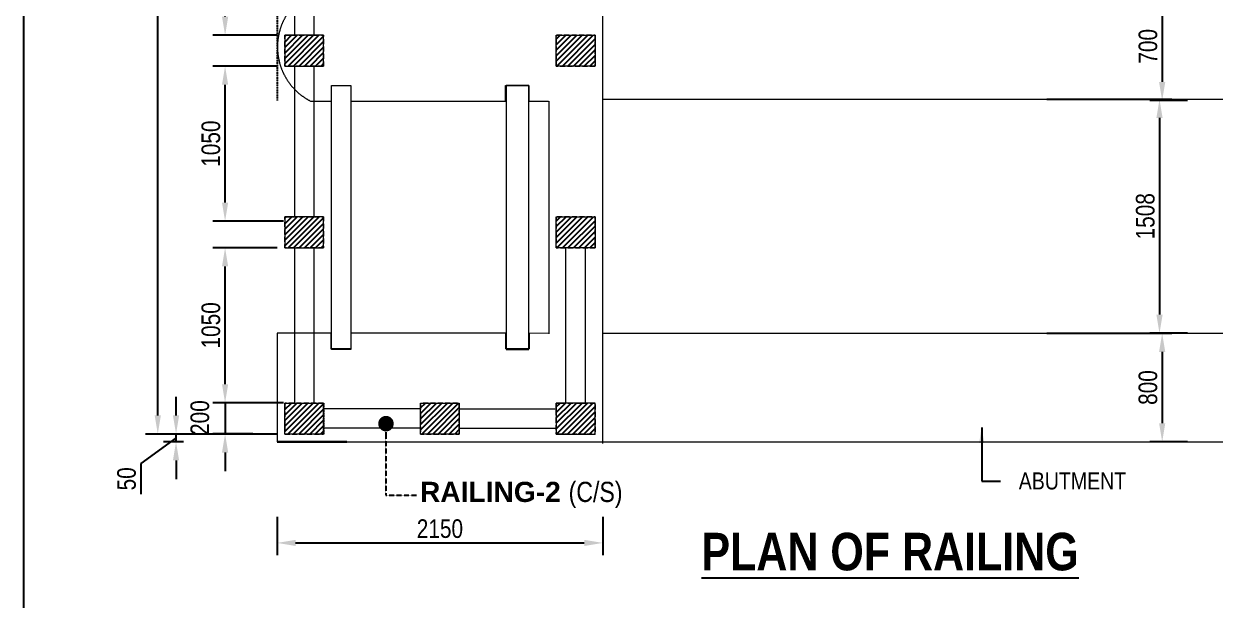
# Model space of a CAD drawing. Extents: x -119161 to 3778985, y -718511 to -30958.
# Drawn here: x 3561659 to 3569338, y -270957 to -267241 of the extents above; entities that cross this region are included whole.
import ezdxf

# ---------------------------------------------------------------- set-up
doc = ezdxf.new("R2010")
doc.units = 0
doc.header["$MEASUREMENT"] = 0
doc.linetypes.add('DASHED', pattern=[0.75, 0.5, -0.25])
doc.linetypes.add('DASHED2', pattern=[9.525, 6.35, -3.175])
doc.layers.get('0').update_dxf_attribs({"linetype": 'CONTINUOUS'})
doc.layers.get('DEFPOINTS').update_dxf_attribs({"linetype": 'CONTINUOUS'})
for name, color, linetype, lineweight in [('Dim', 7, 'CONTINUOUS', 9), ('line2', 3, 'CONTINUOUS', 30), ('Railing', 8, 'CONTINUOUS', 0)]:
    doc.layers.add(name, color=color, linetype=linetype, lineweight=lineweight)
for name, color, linetype in [('DOTTED', 240, 'DASHED2'), ('LINE', 7, 'CONTINUOUS'), ('TEXT', 10, 'CONTINUOUS')]:
    doc.layers.add(name, color=color, linetype=linetype)
doc.styles.add('ARIAL', font='ARIALN.TTF')
doc.styles.add('DIM', font='isocp3.shx')
doc.styles.add('SH-T2', font='arial.ttf', dxfattribs={"width": 0.8})
doc.styles.add('style1', font='times.ttf')
doc.styles.add('text', font='ARIALN.TTF', dxfattribs={"height": 1.6})
doc.dimstyles.new('dim_50', dxfattribs={"dimtxt": 100, "dimasz": 100, "dimexe": 50, "dimexo": 30, "dimgap": 30, "dimtad": 1, "dimdec": 0, "dimzin": 0, "dimdsep": 46, "dimtxsty": 'DIM', "dimcen": 0.09, "dimclrd": 5, "dimclre": 5, "dimclrt": 7, "dimadec": 0, "dimazin": 0, "dimtfac": 1, "dimtdec": 0, "dimtmove": 0, "dimatfit": 3, "dimfxl": 1, "dimtolj": 1, "dimtzin": 0, "dimarcsym": 1})
doc.dimstyles.get("Standard").update_dxf_attribs({"dimtxt": 75, "dimasz": 75, "dimexe": 60, "dimexo": 60, "dimgap": 100, "dimtad": 1, "dimdec": 0, "dimzin": 0, "dimdsep": 46, "dimtxsty": 'style1', "dimcen": 0.09, "dimclrd": 5, "dimclre": 5, "dimadec": 0, "dimazin": 0, "dimtfac": 1, "dimtdec": 0, "dimtofl": 0, "dimtmove": 0, "dimatfit": 3, "dimfxl": 1, "dimtolj": 1, "dimtzin": 0, "dimarcsym": 0})
pattern_1 = [(45, (3563340.938, -265060.954), (-17.67767, 17.67767), [])]
pattern_2 = [(45, (3563340.938, -268635.954), (-17.67767, 17.67767), [])]
pattern_3 = [(45, (3563340.97, -267464.202), (-17.67767, 17.67767), [])]

# ---------------------------------------------------------------- blocks, each defined once
blk = doc.blocks.new('*D802')
at = {"layer": 'DEFPOINTS', "color": 0, "lineweight": -2}
for p in [(3569209.4, -267035.5), (3568996.8, -267735.6), (3569209.4, -267735.6)]:
    blk.add_point(p, dxfattribs=at)
at = {"layer": 'LINE', "color": 5, "lineweight": -2}
for p, q in [((3569159.4, -267035.5), (3568916.8, -267035.5)), ((3568996.8, -267155.5), (3568996.8, -267615.6)), ((3569159.4, -267735.6), (3568916.8, -267735.6))]:
    blk.add_line(p, q, dxfattribs=at)
for points in [[(3568976.8, -267155.5), (3569016.8, -267155.5), (3568996.8, -267035.5)], [(3568976.8, -267615.6), (3569016.8, -267615.6), (3568996.8, -267735.6)]]:
    blk.add_solid(points, dxfattribs=at)
at = {"layer": 'LINE', "color": 7, "insert": (3568905.6, -267385.5), "char_height": 120, "attachment_point": 5, "rotation": 90, "style": 'SH-T2'}
blk.add_mtext('\\A1;700', dxfattribs=at)
blk = doc.blocks.new('*D850')
at = {"layer": 'DEFPOINTS', "color": 0, "lineweight": -2}
for p in [(3563290.9, -270370.1), (3565391.1, -270370.1), (3565391.1, -270587.4)]:
    blk.add_point(p, dxfattribs=at)
at = {"layer": 'LINE', "color": 5, "lineweight": -2}
for p, q in [((3563290.9, -270420.1), (3563290.9, -270667.4)), ((3565391.1, -270420.1), (3565391.1, -270667.4)), ((3563410.9, -270587.4), (3565271.1, -270587.4))]:
    blk.add_line(p, q, dxfattribs=at)
for points in [[(3563410.9, -270567.4), (3563410.9, -270607.4), (3563290.9, -270587.4)], [(3565271.1, -270567.4), (3565271.1, -270607.4), (3565391.1, -270587.4)]]:
    blk.add_solid(points, dxfattribs=at)
at = {"layer": 'LINE', "color": 7, "insert": (3564341, -270496.1), "char_height": 120, "attachment_point": 5, "style": 'SH-T2'}
blk.add_mtext('\\A1;2150', dxfattribs=at)
blk = doc.blocks.new('*D861')
at = {"layer": 'DEFPOINTS', "color": 0, "lineweight": -2}
for p in [(3562956.2, -268684.8), (3563340.9, -268684.8), (3563382, -269684.6)]:
    blk.add_point(p, dxfattribs=at)
at = {"layer": 'LINE', "color": 5, "lineweight": -2}
for p, q in [((3563290.9, -268684.8), (3562876.2, -268684.8)), ((3562956.2, -269564.6), (3562956.2, -268804.8)), ((3563332, -269684.6), (3562876.2, -269684.6))]:
    blk.add_line(p, q, dxfattribs=at)
for points in [[(3562936.2, -268804.8), (3562976.2, -268804.8), (3562956.2, -268684.8)], [(3562936.2, -269564.6), (3562976.2, -269564.6), (3562956.2, -269684.6)]]:
    blk.add_solid(points, dxfattribs=at)
at = {"layer": 'LINE', "color": 7, "insert": (3562864.9, -269184.7), "char_height": 120, "attachment_point": 5, "rotation": 90, "style": 'SH-T2'}
blk.add_mtext('\\A1;1050', dxfattribs=at)
blk = doc.blocks.new('*D863')
at = {"layer": 'DEFPOINTS', "color": 0, "lineweight": -2}
for p in [(3562640, -269885.5), (3562737.1, -269885.5), (3562737.1, -269935.5)]:
    blk.add_point(p, dxfattribs=at)
at = {"layer": 'LINE', "color": 5, "lineweight": -2}
for p, q in [((3562640, -269765.5), (3562640, -269645.5)), ((3562640, -269910.5), (3562412.7, -270075.7)), ((3562687.1, -269885.5), (3562560, -269885.5)), ((3562687.1, -269935.5), (3562560, -269935.5)), ((3562640, -269935.5), (3562640, -269885.5)), ((3562640, -269935.5), (3562640, -269885.5)), ((3562412.7, -270075.7), (3562412.7, -270272.9)), ((3562640, -270055.5), (3562640, -270175.5))]:
    blk.add_line(p, q, dxfattribs=at)
for points in [[(3562620, -269765.5), (3562660, -269765.5), (3562640, -269885.5)], [(3562620, -270055.5), (3562660, -270055.5), (3562640, -269935.5)]]:
    blk.add_solid(points, dxfattribs=at)
at = {"layer": 'LINE', "color": 7, "insert": (3562321.4, -270174.3), "char_height": 120, "attachment_point": 5, "rotation": 90, "style": 'SH-T2'}
blk.add_mtext('\\A1;50', dxfattribs=at)
blk = doc.blocks.new('*D885')
at = {"layer": 'DEFPOINTS', "color": 0, "lineweight": -2}
for p in [(3563173.4, -269684.6), (3562956.2, -269884.6), (3563184.9, -269884.6)]:
    blk.add_point(p, dxfattribs=at)
at = {"layer": 'LINE', "color": 5, "lineweight": -2}
for p, q in [((3562956.2, -269564.6), (3562956.2, -269444.6)), ((3563123.4, -269684.6), (3562876.2, -269684.6)), ((3562956.2, -269684.6), (3562956.2, -269884.6)), ((3563134.9, -269884.6), (3562876.2, -269884.6)), ((3562956.2, -270004.6), (3562956.2, -270124.6))]:
    blk.add_line(p, q, dxfattribs=at)
for points in [[(3562936.2, -269564.6), (3562976.2, -269564.6), (3562956.2, -269684.6)], [(3562936.2, -270004.6), (3562976.2, -270004.6), (3562956.2, -269884.6)]]:
    blk.add_solid(points, dxfattribs=at)
at = {"layer": 'LINE', "color": 7, "insert": (3562793.8, -269779.4), "char_height": 120, "attachment_point": 5, "rotation": 90, "style": 'SH-T2'}
blk.add_mtext('\\A1;200', dxfattribs=at)
blk = doc.blocks.new('*D889')
at = {"layer": 'DEFPOINTS', "color": 0, "lineweight": -2}
for p in [(3562522.2, -262635.5), (3562640, -262635.5), (3563340.9, -269885.6)]:
    blk.add_point(p, dxfattribs=at)
at = {"layer": 'LINE', "color": 5, "lineweight": -2}
for p, q in [((3562590, -262635.5), (3562442.2, -262635.5)), ((3562522.2, -269765.6), (3562522.2, -262755.5)), ((3563290.9, -269885.6), (3562442.2, -269885.6))]:
    blk.add_line(p, q, dxfattribs=at)
for points in [[(3562502.2, -262755.5), (3562542.2, -262755.5), (3562522.2, -262635.5)], [(3562502.2, -269765.6), (3562542.2, -269765.6), (3562522.2, -269885.6)]]:
    blk.add_solid(points, dxfattribs=at)
at = {"layer": 'LINE', "color": 7, "insert": (3562431, -266260.5), "char_height": 120, "attachment_point": 5, "rotation": 90, "style": 'SH-T2'}
blk.add_mtext('\\A1;7500', dxfattribs=at)
blk = doc.blocks.new('*D890')
at = {"layer": 'DEFPOINTS', "color": 0, "lineweight": -2}
for p in [(3568203.8, -267727.1, 0), (3568203.8, -269235.5, 0), (3568979.6, -269235.5)]:
    blk.add_point(p, dxfattribs=at)
at = {"layer": 'LINE', "color": 5, "lineweight": -2}
for p, q in [((3568253.8, -267727.1), (3569059.6, -267727.1)), ((3568979.6, -267847.1), (3568979.6, -269115.5)), ((3568253.8, -269235.5), (3569059.6, -269235.5))]:
    blk.add_line(p, q, dxfattribs=at)
for points in [[(3568959.6, -267847.1), (3568999.6, -267847.1), (3568979.6, -267727.1)], [(3568959.6, -269115.5), (3568999.6, -269115.5), (3568979.6, -269235.5)]]:
    blk.add_solid(points, dxfattribs=at)
at = {"layer": 'LINE', "color": 7, "insert": (3568888.3, -268481.3), "char_height": 120, "attachment_point": 5, "rotation": 90, "style": 'SH-T2'}
blk.add_mtext('\\A1;1508', dxfattribs=at)
blk = doc.blocks.new('*D891')
at = {"layer": 'DEFPOINTS', "color": 0, "lineweight": -2}
for p in [(3562956.2, -267513.2), (3563341, -267513.2), (3563382, -268513)]:
    blk.add_point(p, dxfattribs=at)
at = {"layer": 'LINE', "color": 5, "lineweight": -2}
for p, q in [((3563291, -267513.2), (3562876.2, -267513.2)), ((3562956.2, -268393), (3562956.2, -267633.2)), ((3563332, -268513), (3562876.2, -268513))]:
    blk.add_line(p, q, dxfattribs=at)
for points in [[(3562936.2, -267633.2), (3562976.2, -267633.2), (3562956.2, -267513.2)], [(3562936.2, -268393), (3562976.2, -268393), (3562956.2, -268513)]]:
    blk.add_solid(points, dxfattribs=at)
at = {"layer": 'LINE', "color": 7, "insert": (3562864.9, -268013.1), "char_height": 120, "attachment_point": 5, "rotation": 90, "style": 'SH-T2'}
blk.add_mtext('\\A1;1050', dxfattribs=at)
blk = doc.blocks.new('*D892')
at = {"layer": 'DEFPOINTS', "color": 0, "lineweight": -2}
for p in [(3562956.2, -266483.6), (3563340.9, -266483.6), (3563341, -267314.4)]:
    blk.add_point(p, dxfattribs=at)
at = {"layer": 'LINE', "color": 5, "lineweight": -2}
for p, q in [((3563290.9, -266483.6), (3562876.2, -266483.6)), ((3562956.2, -267194.4), (3562956.2, -266603.6)), ((3563291, -267314.4), (3562876.2, -267314.4))]:
    blk.add_line(p, q, dxfattribs=at)
for points in [[(3562936.2, -266603.6), (3562976.2, -266603.6), (3562956.2, -266483.6)], [(3562936.2, -267194.4), (3562976.2, -267194.4), (3562956.2, -267314.4)]]:
    blk.add_solid(points, dxfattribs=at)
at = {"layer": 'LINE', "color": 7, "insert": (3562864.9, -266899), "char_height": 120, "attachment_point": 5, "rotation": 90, "style": 'SH-T2'}
blk.add_mtext('\\A1;1050', dxfattribs=at)
blk = doc.blocks.new('*D893')
at = {"layer": 'DEFPOINTS', "color": 0, "lineweight": -2}
for p in [(3569209.4, -269235.5), (3568996.8, -269935.6), (3569209.4, -269935.6)]:
    blk.add_point(p, dxfattribs=at)
at = {"layer": 'LINE', "color": 5, "lineweight": -2}
for p, q in [((3569159.4, -269235.5), (3568916.8, -269235.5)), ((3568996.8, -269355.5), (3568996.8, -269815.6)), ((3569159.4, -269935.6), (3568916.8, -269935.6))]:
    blk.add_line(p, q, dxfattribs=at)
for points in [[(3568976.8, -269355.5), (3569016.8, -269355.5), (3568996.8, -269235.5)], [(3568976.8, -269815.6), (3569016.8, -269815.6), (3568996.8, -269935.6)]]:
    blk.add_solid(points, dxfattribs=at)
at = {"layer": 'LINE', "color": 7, "insert": (3568905.5, -269585.6), "char_height": 120, "attachment_point": 5, "rotation": 90, "style": 'SH-T2'}
blk.add_mtext('\\A1;800', dxfattribs=at)

msp = doc.modelspace()

# ---------------------------------------------------------------- hatches: boundary and pattern name
at = {"layer": 'LINE'}
h = msp.add_hatch(dxfattribs=at)
h.set_pattern_fill('ANSI31', color=5, scale=200, style=0)
h.set_pattern_definition(pattern_3)
h.paths.add_polyline_path([(3563591, -267513.2), (3563591, -267314.4), (3563341, -267314.4), (3563341, -267513.2)])
h = msp.add_hatch(dxfattribs=at)
h.set_pattern_fill('ANSI31', color=5, scale=200, style=0)
h.set_pattern_definition(pattern_3)
h.paths.add_polyline_path([(3565091, -267314.4), (3565091, -267513.2), (3565341, -267513.2), (3565341, -267314.4)])
h = msp.add_hatch(dxfattribs=at)
h.set_pattern_fill('ANSI31', color=5, scale=200, style=0)
h.set_pattern_definition(pattern_2)
h.paths.add_polyline_path([(3563590.9, -268684.8), (3563590.9, -268484.8), (3563340.9, -268484.8), (3563340.9, -268684.8)])
h = msp.add_hatch(dxfattribs=at)
h.set_pattern_fill('ANSI31', color=5, scale=200, style=0)
h.set_pattern_definition(pattern_2)
h.paths.add_polyline_path([(3565090.9, -268484.8), (3565090.9, -268684.8), (3565340.9, -268684.8), (3565340.9, -268484.8)])
h = msp.add_hatch(dxfattribs=at)
h.set_pattern_fill('ANSI31', color=5, scale=200, style=0)
h.set_pattern_definition(pattern_1)
h.paths.add_polyline_path([(3563590.9, -269885.6), (3563590.9, -269685.6), (3563340.9, -269685.6), (3563340.9, -269885.6)])
h = msp.add_hatch(dxfattribs=at)
h.set_pattern_fill('ANSI31', color=5, scale=200, style=0)
h.set_pattern_definition([(45, (3564240.938, -265060.954), (-17.67767, 17.67767), [])])
h.paths.add_polyline_path([(3564215.9, -269885.6), (3564465.9, -269885.6), (3564465.9, -269685.6), (3564215.9, -269685.6)])
h = msp.add_hatch(dxfattribs=at)
h.set_pattern_fill('ANSI31', color=5, scale=200, style=0)
h.set_pattern_definition(pattern_1)
h.paths.add_polyline_path([(3565090.9, -269685.6), (3565090.9, -269885.6), (3565340.9, -269885.6), (3565340.9, -269685.6)])

# ---------------------------------------------------------------- linework, layer by layer
at = {"color": 5, "linetype": 'DASHED'}
for p, q in [((3563291, -262635.9), (3563291.1, -267735.6)), ((3563590.9, -269685.6), (3563590.9, -269885.2))]:
    msp.add_line(p, q, dxfattribs=at)
at = {"linetype": 'DASHED', "lineweight": 9, "ltscale": 3, "elevation": 0}
for points in [[(3563591, -267513.2), (3563341, -267513.2), (3563341, -267314.4), (3563591, -267314.4)], [(3565091, -267513.2), (3565341, -267513.2), (3565341, -267314.4), (3565091, -267314.4)], [(3563590.9, -268684.8), (3563340.9, -268684.8), (3563340.9, -268484.8), (3563590.9, -268484.8)], [(3565090.9, -268684.8), (3565340.9, -268684.8), (3565340.9, -268484.8), (3565090.9, -268484.8)], [(3563590.9, -269685.6), (3563340.9, -269685.6), (3563340.9, -269885.6), (3563590.9, -269885.6)], [(3564465.9, -269685.6), (3564215.9, -269685.6), (3564215.9, -269885.6), (3564465.9, -269885.6)], [(3565090.9, -269685.6), (3565340.9, -269685.6), (3565340.9, -269885.6), (3565090.9, -269885.6)]]:
    msp.add_lwpolyline(points, close=True, dxfattribs=at)
at = {"layer": 'Dim', "color": 7, "ltscale": 500, "elevation": 0}
for points in [[(3563403.5, -266483.6), (3563403.5, -267317.9)], [(3563528.5, -266483.6), (3563528.5, -267317.9)], [(3563403.4, -267513.2), (3563403.4, -268488.3)], [(3563528.4, -267513.2), (3563528.4, -268488.3)], [(3563403.4, -268684.8), (3563403.4, -269685.6)], [(3563528.4, -268684.8), (3563528.4, -269685.6)], [(3565153.4, -269685.6), (3565153.4, -268684.8)], [(3565278.4, -269685.6), (3565278.4, -268684.8)], [(3564215.9, -269722.9), (3563590.9, -269722.9)], [(3564465.9, -269722.9), (3565090.9, -269722.9)], [(3564215.9, -269847.9), (3563590.9, -269847.9)], [(3564465.9, -269847.9), (3565090.9, -269847.9)]]:
    msp.add_lwpolyline(points, dxfattribs=at)
at = {"layer": 'DOTTED', "color": 0, "linetype": 'DASHED', "lineweight": 20, "ltscale": 1000000.0}
for p, q in [((3565391.2, -267727.1), (3571388.8, -267727.1)), ((3565391.1, -269935.6), (3571091, -269935.6)), ((3565391.1, -269935.6), (3571388.7, -269935.6))]:
    msp.add_line(p, q, dxfattribs=at)
at = {"layer": 'DOTTED', "color": 0, "linetype": 'DASHED', "lineweight": 20, "ltscale": 1000000.0, "elevation": 0}
for points in [[(3565391.1, -269235.5), (3571390.7, -269235.6)], [(3565391.2, -269235.5), (3571390.7, -269235.6)]]:
    msp.add_lwpolyline(points, dxfattribs=at)
at = {"layer": 'LINE', "color": 8, "linetype": 'DASHED2', "lineweight": 18, "ltscale": 2000}
for p, q in [((3565391, -269946.5), (3565391, -262635.9)), ((3563641.1, -267740), (3563641.1, -267638.6)), ((3563641.1, -267638.6), (3563766.1, -267638.6)), ((3563766.1, -267638.6), (3563766.1, -267740)), ((3564763.8, -267740), (3564763.8, -267638.6)), ((3564763.8, -267638.6), (3564913.8, -267638.6)), ((3564913.8, -267638.6), (3564913.8, -267740)), ((3563509.6, -267740), (3563641.1, -267740)), ((3563766.1, -267740), (3564763.8, -267740)), ((3564913.8, -267740), (3565041.9, -267740)), ((3565042.9, -267740), (3565043.6, -269240.2)), ((3563290.8, -269236), (3563290.8, -269936.1)), ((3563640.8, -269236.1), (3563290.8, -269236.1)), ((3563640.8, -269336.1), (3563640.8, -269236.1)), ((3564766, -269236), (3563765.8, -269236.1)), ((3563765.8, -269236.1), (3563765.8, -269336.1)), ((3564766, -269336), (3564766, -269236)), ((3565042.6, -269236.2), (3564916, -269236)), ((3564916, -269236), (3564916, -269336)), ((3563765.8, -269336.1), (3563640.8, -269336.1)), ((3564916, -269336), (3564766, -269336)), ((3563290.8, -269936.1), (3565391, -269936))]:
    msp.add_line(p, q, dxfattribs=at)
at = {"layer": 'LINE'}
msp.add_lwpolyline([(3590511.1, -281220.7), (3561658.8, -281220.7), (3561658.8, -260818), (3590511.1, -260818)], close=True, dxfattribs=at)
at = {"layer": 'LINE', "color": 8, "linetype": 'DASHED2', "lineweight": 18, "ltscale": 2000, "elevation": 0}
for points in [[(3563642.2, -267638.2), (3563766.9, -267638.2), (3563766.9, -269339.7), (3563642.2, -269339.7)], [(3564767.1, -269339.6), (3564915, -269339.6), (3564915, -267638.2), (3564767.1, -267638.2)]]:
    msp.add_lwpolyline(points, close=True, dxfattribs=at)
at = {"layer": 'LINE', "color": 8, "linetype": 'DASHED2', "lineweight": 18, "ltscale": 2000}
msp.add_arc((3563685.1, -267390.2), 391.4, 116.54454, 243.34951, dxfattribs=at)
at = {"layer": 'line2', "color": 7, "elevation": 0}
msp.add_lwpolyline([(3563740.6, -269935.6), (3563290.9, -269935.6)], dxfattribs=at)
at = {"layer": 'Railing', "color": 7, "ltscale": 500, "elevation": 0}
for points in [[(3563341, -267513.2), (3563591, -267513.2), (3563591, -267314.4), (3563341, -267314.4)], [(3565341, -267513.2), (3565091, -267513.2), (3565091, -267314.4), (3565341, -267314.4)], [(3563340.9, -268684.8), (3563590.9, -268684.8), (3563590.9, -268484.8), (3563340.9, -268484.8)], [(3565340.9, -268684.8), (3565090.9, -268684.8), (3565090.9, -268484.8), (3565340.9, -268484.8)], [(3563340.9, -269685.6), (3563590.9, -269685.6), (3563590.9, -269885.6), (3563340.9, -269885.6)], [(3564215.9, -269685.6), (3564465.9, -269685.6), (3564465.9, -269885.6), (3564215.9, -269885.6)], [(3565340.9, -269685.6), (3565090.9, -269685.6), (3565090.9, -269885.6), (3565340.9, -269885.6)]]:
    msp.add_lwpolyline(points, close=True, dxfattribs=at)

# ---------------------------------------------------------------- texts
at = {"layer": 'LINE', "color": 4, "attachment_point": 5, "style": 'ARIAL'}
for s, insert, char_height, width in [('{\\C7;ABUTMENT}', (3568418.7, -270188.5), 110, 1697.594), ('{\\fArial|b1|i0|c0|p34;RAILING-2 }(C/S)', (3564865.2, -270278), 130, 2453.389)]:
    msp.add_mtext(s, dxfattribs=dict(at, insert=insert, char_height=char_height, width=width))
at = {"layer": 'TEXT', "insert": (3566026.7, -270522.3), "char_height": 204.12, "width": 2957.787, "attachment_point": 1, "style": 'text'}
msp.add_mtext('{\\fArial Narrow|b1|i0|c0|p34;\\H1.1852x;\\L\\C6;PLAN OF RAILING}', dxfattribs=at)

# ---------------------------------------------------------------- dimensions: what is measured, and where the dimension line sits
at = {"layer": 'LINE', "color": 0}
for base, p1, p2, angle, text, picture, middle in [((3562522.2, -262635.5), (3563340.9, -269885.6), (3562640, -262635.5), 90, '7500', '*D889', (3562431, -266260.5)), ((3562956.2, -266483.6), (3563341, -267314.4), (3563340.9, -266483.6), 270, '1050', '*D892', (3562864.9, -266899)), ((3568996.8, -267735.6), (3569209.4, -267035.5), (3569209.4, -267735.6), 90, '700', '*D802', (3568905.6, -267385.5)), ((3562956.2, -267513.2), (3563382, -268513), (3563341, -267513.2), 270, '1050', '*D891', (3562864.9, -268013.1)), ((3562956.2, -268684.8), (3563382, -269684.6), (3563340.9, -268684.8), 270, '1050', '*D861', (3562864.9, -269184.7)), ((3568996.8, -269935.6), (3569209.4, -269235.5), (3569209.4, -269935.6), 90, '800', '*D893', (3568905.5, -269585.6))]:
    dim = msp.add_linear_dim(base=base, p1=p1, p2=p2, angle=angle, text=text, dimstyle='dim_50', override={"dimtxt": 120, "dimasz": 120, "dimexe": 80, "dimexo": 50, "dimtxsty": 'SH-T2'}, dxfattribs=at)
    dim.commit()
    dim.dimension.update_dxf_attribs({"geometry": picture, "text_midpoint": middle})
dim = msp.add_linear_dim(base=(3568979.6, -269235.5, 0), p1=(3568203.8, -267727.1), p2=(3568203.8, -269235.5), angle=90, dimstyle='dim_50', override={"dimtxt": 120, "dimasz": 120, "dimexe": 80, "dimexo": 50, "dimtxsty": 'SH-T2'}, dxfattribs=at)
dim.commit()
dim.dimension.update_dxf_attribs({"geometry": '*D890', "text_midpoint": (3568888.3, -268481.3, 0)})
dim = msp.add_linear_dim(base=(3562956.2, -269884.6), p1=(3563173.4, -269684.6), p2=(3563184.9, -269884.6), angle=270, dimstyle='dim_50', override={"dimtxt": 120, "dimasz": 120, "dimexe": 80, "dimexo": 50, "dimtxsty": 'SH-T2', "dimtmove": 2}, dxfattribs=at)
dim.commit()
dim.dimension.update_dxf_attribs({"geometry": '*D885', "text_midpoint": (3562793.8, -269779.4), "dimtype": 160})
dim = msp.add_linear_dim(base=(3562640, -269885.5), p1=(3562737.1, -269935.5), p2=(3562737.1, -269885.5), angle=270, text='50', dimstyle='dim_50', override={"dimtxt": 120, "dimasz": 120, "dimexe": 80, "dimexo": 50, "dimtxsty": 'SH-T2', "dimtmove": 1}, dxfattribs=at)
dim.commit()
dim.dimension.update_dxf_attribs({"geometry": '*D863', "text_midpoint": (3562412.7, -270105.7), "dimtype": 160})
dim = msp.add_linear_dim(base=(3565391.1, -270587.4), p1=(3563290.9, -270370.1), p2=(3565391.1, -270370.1), text='2150', dimstyle='dim_50', override={"dimtxt": 120, "dimasz": 120, "dimexe": 80, "dimexo": 50, "dimtxsty": 'SH-T2'}, dxfattribs=at)
dim.commit()
dim.dimension.update_dxf_attribs({"geometry": '*D850', "text_midpoint": (3564341, -270496.1)})

# ---------------------------------------------------------------- leaders
at = {"layer": 'Dim', "linetype": 'DASHED', "lineweight": 9, "ltscale": 3}
msp.add_leader([(3563993.2, -269818.5), (3563993.2, -270278.9), (3564189.7, -270278.9)], dimstyle='Standard', override={"dimasz": 100, "dimtad": 0, "dimldrblk": 'Dot', "dimfxl": 4}, dxfattribs=at)
at = {"layer": 'Dim', "lineweight": 18}
msp.add_leader([(3567833.3, -269842.2), (3567833.3, -270188.5), (3567954.1, -270188.5)], dimstyle='dim_50', dxfattribs=at)
msp.add_leader([(3567833.3, -269842.2), (3567833.3, -270188.5), (3567954.1, -270188.5)], dimstyle='dim_50', dxfattribs=at)

doc.saveas('drawing.dxf')
